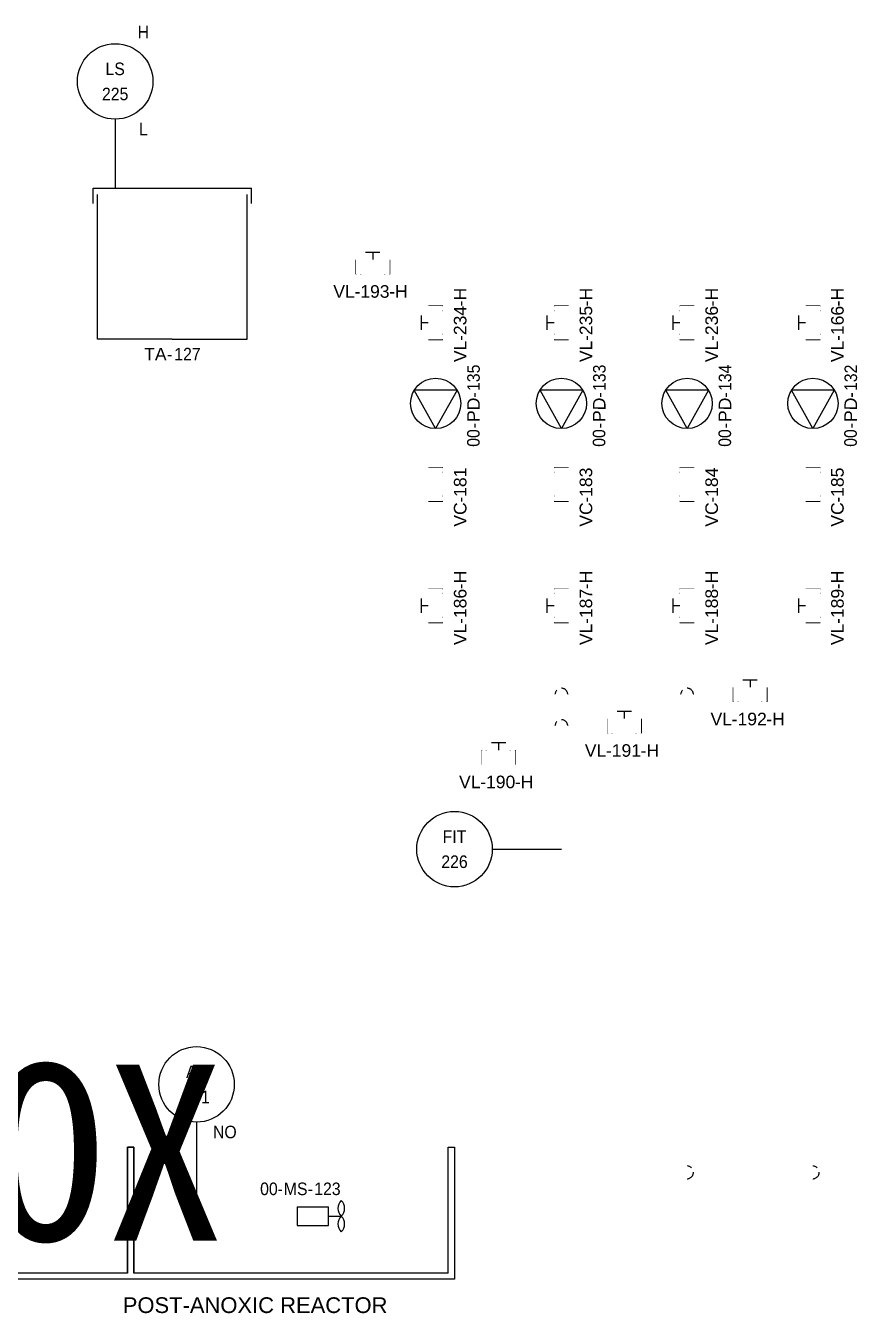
# Model space of a CAD drawing. Header units: millimetres. Extents: x 0 to 12089, y -479 to 374.
# Drawn here: x 1106.8 to 1239.1, y 97.6 to 302.4 of the extents above; entities that cross this region are included whole.
import ezdxf
from ezdxf.enums import TextEntityAlignment as Align

# ---------------------------------------------------------------- set-up
doc = ezdxf.new("R2018")
doc.units = ezdxf.units.MM
doc.header["$LTSCALE"] = 0.25
doc.set_wipeout_variables(frame=1)
doc.linetypes.add('HIDDEN', pattern=[9.525, 6.35, -3.175])
for name, color, linetype, lineweight, true_color in [('chemical', 4, 'HIDDEN', 25, 0x00ffff), ('equipment', 5, 'Continuous', 25, 0x0000ff), ('instrumentation', 7, 'Continuous', 25, 0xffffff), ('Text', 7, 'Continuous', 25, 0xffffff), ('unit', 1, 'Continuous', 25, 0xff0000), ('valve', 7, 'Continuous', 25, 0xffffff)]:
    doc.layers.add(name, color=color, linetype=linetype, lineweight=lineweight, true_color=true_color)
doc.styles.add('FlareSeparator$0$Organica', font='arial.ttf')
doc.styles.add('Organica', font='arial.ttf')
doc.styles.add('RefPIDBOD$0$Organica', font='arial.ttf')
doc.styles.add('RefPIDDistChamber$0$Organica', font='arial.ttf')
doc.styles.add('RefPIDDistChamber$0$Standard', font='arial.ttf')
doc.styles.get("Standard").update_dxf_attribs({"font": 'arial.ttf'})
doc.styles.add('WasteContainer_Screeningcontainer_SB$0$Organica', font='arial.ttf')

# ---------------------------------------------------------------- blocks, each defined once
blk = doc.blocks.new('break')
blk.add_arc((0, 0), 1, 270, 90)
blk.add_wipeout([(-0.12, -0.11), (-0.12, -0.89), (0, -1), (0.12, -0.89), (0.12, -0.11), (0, 0)])
blk.add_wipeout([(-0.12, 0.11), (-0.12, 0.89), (0, 1), (0.12, 0.89), (0.12, 0.11), (0, 0)])
blk = doc.blocks.new('*U119')
at = {"lineweight": 25, "ltscale": 0.25, "flags": 128}
blk.add_lwpolyline([(0, 9), (0, 0), (12, 0), (12, 9), (11, 9), (11, 1), (1, 1), (1, 9)], close=True, dxfattribs=at)
at = {"style": 'RefPIDDistChamber$0$Organica', "flags": 1}
for tag, p in [('WIDTH', (-11.4, 38.99)), ('HEIGHT', (-11.4, 36.04)), ('LENGTH', (-11.4, 33.02)), ('LIQUIDLEVEL', (-11.4, 29.93)), ('VOLUME', (-11.4, 26.97))]:
    blk.add_attdef(tag, text='', height=2, dxfattribs=at).set_placement(p, align=Align.MIDDLE_CENTER)
at = {"style": 'RefPIDDistChamber$0$Standard', "flags": 1}
blk.add_attdef('TR_NAME1', (44.32, 30.62), '', height=2.5, dxfattribs=at)
at = {"layer": 'Text', "lineweight": 30, "flags": 104}
blk.add_attdef('NAME1', text='', height=2.5, dxfattribs=at).set_placement((5, 13.66), align=Align.MIDDLE_CENTER)
blk = doc.blocks.new('*U195')
at = {"color": 4, "lineweight": 25, "ltscale": 0.25}
blk.add_line((0, 11), (0, 0), dxfattribs=at)
at = {"color": 4}
blk.add_circle((0, 17), 6, dxfattribs=at)
at = {"char_height": 2, "width": 5.3402, "attachment_point": 5, "line_spacing_factor": 0.9, "style": 'Organica'}
for s, insert in [('{\\W0.9;H}', (4.49, 24.85)), ('\\pxqc;{\\W0.9;L}', (4.49, 9.42))]:
    blk.add_mtext(s, dxfattribs=dict(at, insert=insert))
at = {"style": 'Organica', "width": 0.9}
for tag, flags, p in [('EQUIP_TYPE', 9, (31.18, 65.35)), ('AREA_CODE', 9, (31.18, 62.35)), ('NOTE', 9, (31.18, 59.35)), ('NOTE_CHINESE', 9, (31.18, 56.35)), ('MODEL', 9, (31.18, 53.35)), ('MANUFACTURE', 9, (31.18, 50.35)), ('SPECIFICATION', 9, (31.18, 47.35)), ('DI', 9, (31.18, 44.35)), ('DO', 9, (31.18, 41.35)), ('AI', 9, (31.18, 38.35)), ('AO', 9, (31.18, 35.35)), ('PB', 9, (31.18, 32.35)), ('PO', 9, (31.18, 29.35)), ('PROCESSUNITAREA', 9, (31.18, 26.35)), ('TAG_ID', 8, (0, 19)), ('TAG', 8, (0, 15))]:
    blk.add_attdef(tag, text='', height=2, dxfattribs=dict(at, flags=flags)).set_placement(p, align=Align.MIDDLE_CENTER)
blk = doc.blocks.new('*U196')
at = {"color": 4, "lineweight": 25, "ltscale": 0.25}
blk.add_line((6, 17), (17, 17), dxfattribs=at)
at = {"color": 4}
blk.add_circle((0, 17), 6, dxfattribs=at)
at = {"style": 'Organica', "width": 0.9}
for tag, flags, p in [('SP_FLUID', 9, (31.18, 71.35)), ('SP_FLOW', 9, (31.18, 68.35)), ('EQUIP_TYPE', 9, (31.18, 65.35)), ('AREA_CODE', 9, (31.18, 62.35)), ('NOTE', 9, (31.18, 59.35)), ('NOTE_CHINESE', 9, (31.18, 56.35)), ('MODEL', 9, (31.18, 53.35)), ('MANUFACTURE', 9, (31.18, 50.35)), ('SPECIFICATION', 9, (31.18, 47.35)), ('DI', 9, (31.18, 44.35)), ('DO', 9, (31.18, 41.35)), ('AI', 9, (31.18, 38.35)), ('AO', 9, (31.18, 35.35)), ('PB', 9, (31.18, 32.35)), ('PO', 9, (31.18, 29.35)), ('PROCESSUNITAREA', 9, (31.18, 26.35)), ('TAG_ID', 8, (0, 19)), ('TAG', 8, (0, 15))]:
    blk.add_attdef(tag, text='', height=2, dxfattribs=dict(at, flags=flags)).set_placement(p, align=Align.MIDDLE_CENTER)
blk = doc.blocks.new('*U334')
at = {"color": 4, "lineweight": 25, "ltscale": 0.25}
blk.add_line((0, 11), (0, -2), dxfattribs=at)
at = {"color": 4}
blk.add_circle((0, 17), 6, dxfattribs=at)
at = {"insert": (4.49, 9.42), "char_height": 2, "width": 5.3402, "attachment_point": 5, "line_spacing_factor": 0.9, "style": 'Organica'}
blk.add_mtext('\\pxqc;{\\W0.9;NO}', dxfattribs=at)
at = {"style": 'Organica', "width": 0.9}
for tag, flags, p in [('EQUIP_TYPE', 9, (31.18, 65.35)), ('AREA_CODE', 9, (31.18, 62.35)), ('NOTE', 9, (31.18, 59.35)), ('NOTE_CHINESE', 9, (31.18, 56.35)), ('MODEL', 9, (31.18, 53.35)), ('MANUFACTURE', 9, (31.18, 50.35)), ('SPECIFICATION', 9, (31.18, 47.35)), ('DI', 9, (31.18, 44.35)), ('DO', 9, (31.18, 41.35)), ('AI', 9, (31.18, 38.35)), ('AO', 9, (31.18, 35.35)), ('PB', 9, (31.18, 32.35)), ('PO', 9, (31.18, 29.35)), ('PROCESSUNITAREA', 9, (31.18, 26.35)), ('TAG_ID', 8, (0, 19)), ('TAG', 8, (0, 15))]:
    blk.add_attdef(tag, text='', height=2, dxfattribs=dict(at, flags=flags)).set_placement(p, align=Align.MIDDLE_CENTER)
blk = doc.blocks.new('*U357')
at = {"lineweight": 25, "ltscale": 0.25}
for p, q in [((-3.4, -2.11), (0, 4)), ((0, 4), (3.4, -2.11)), ((-3.4, -2.11), (3.4, -2.11))]:
    blk.add_line(p, q, dxfattribs=at)
blk.add_circle((0, 0), 4)
at = {"char_height": 2, "width": 5.3402, "attachment_point": 6, "rotation": 269.9064, "line_spacing_factor": 0.9, "style": 'Organica'}
for insert in [(-6.01, 3.13), (-6.02, -1.77)]:
    blk.add_mtext('{\\W0.9;-}', dxfattribs=dict(at, insert=insert))
at = {"style": 'Organica', "flags": 1}
for tag, p in [('PUMP_TYPE', (-13.95, 99.74)), ('NOTE', (-13.95, 96.74)), ('NOTE_CHINESE', (-13.95, 93.74)), ('MATERIAL_HOUSING', (-13.95, 90.64)), ('MATERIAL_IMPELLER', (-13.95, 87.64)), ('INSTALLED_POWER', (-13.95, 81.43)), ('CONSUMED_POWER', (-13.95, 78.43)), ('MODEL', (-13.95, 75.32)), ('MANUFACTURE', (-13.95, 72.21)), ('UNIT_CAPACITY', (-13.42, 69.06)), ('SP_CAPACITY', (-13.42, 66.16)), ('UNIT_HEAD', (-13.42, 63.06)), ('SP_HEAD', (-13.42, 60.06)), ('INSTALLATION', (-13.42, 56.95)), ('STB_DTY', (-13.42, 53.63)), ('RUNNINGHOURS', (-13.42, 50.63)), ('HOSTNAME', (-12.95, 46.85)), ('DI', (-13.85, 41.6)), ('DO', (-13.85, 38.6)), ('PO', (-13.85, 26.6)), ('PROCESSUNITAREA', (-13.85, 23.6))]:
    blk.add_attdef(tag, text='', height=2, dxfattribs=at).set_placement(p, align=Align.MIDDLE_CENTER)
at = {"style": 'Organica', "width": 0.9}
blk.add_attdef('AREA_CODE', text='', height=2, rotation=269.9064, dxfattribs=at).set_placement((-5.99, 4.1), align=Align.MIDDLE_RIGHT)
at = {"style": 'Organica'}
blk.add_attdef('TAG_ID', text='', height=2, rotation=269.9064, dxfattribs=at).set_placement((-6.02, -0.93), align=Align.MIDDLE_RIGHT)
at = {"style": 'Organica', "width": 0.9, "flags": 8}
blk.add_attdef('TAG', text='', height=2, rotation=269.9064, dxfattribs=at).set_placement((-6.02, -4.08), align=Align.MIDDLE_CENTER)
blk = doc.blocks.new('*U359')
at = {"lineweight": 25, "ltscale": 0.25}
for p, q in [((-3.4, -2.11), (0, 4)), ((0, 4), (3.4, -2.11)), ((-3.4, -2.11), (3.4, -2.11))]:
    blk.add_line(p, q, dxfattribs=at)
blk.add_circle((0, 0), 4)
at = {"char_height": 2, "width": 5.3402, "attachment_point": 6, "rotation": 269.9064, "line_spacing_factor": 0.9, "style": 'Organica'}
for insert in [(-6.01, 3.13), (-6.02, -1.77)]:
    blk.add_mtext('{\\W0.9;-}', dxfattribs=dict(at, insert=insert))
at = {"style": 'Organica', "flags": 1}
for tag, p in [('PUMP_TYPE', (-13.95, 99.74)), ('NOTE', (-13.95, 96.74)), ('NOTE_CHINESE', (-13.95, 93.74)), ('MATERIAL_HOUSING', (-13.95, 90.64)), ('MATERIAL_IMPELLER', (-13.95, 87.64)), ('INSTALLED_POWER', (-13.95, 81.43)), ('CONSUMED_POWER', (-13.95, 78.43)), ('MODEL', (-13.95, 75.32)), ('MANUFACTURE', (-13.95, 72.21)), ('UNIT_CAPACITY', (-13.42, 69.06)), ('SP_CAPACITY', (-13.42, 66.16)), ('UNIT_HEAD', (-13.42, 63.06)), ('SP_HEAD', (-13.42, 60.06)), ('INSTALLATION', (-13.42, 56.95)), ('STB_DTY', (-13.42, 53.63)), ('RUNNINGHOURS', (-13.42, 50.63)), ('HOSTNAME', (-12.95, 46.85)), ('DI', (-13.85, 41.6)), ('DO', (-13.85, 38.6)), ('PO', (-13.85, 26.6)), ('PROCESSUNITAREA', (-13.85, 23.6))]:
    blk.add_attdef(tag, text='', height=2, dxfattribs=at).set_placement(p, align=Align.MIDDLE_CENTER)
at = {"style": 'Organica', "width": 0.9}
blk.add_attdef('AREA_CODE', text='', height=2, rotation=269.9064, dxfattribs=at).set_placement((-5.99, 4.1), align=Align.MIDDLE_RIGHT)
at = {"style": 'Organica'}
blk.add_attdef('TAG_ID', text='', height=2, rotation=269.9064, dxfattribs=at).set_placement((-6.02, -0.93), align=Align.MIDDLE_RIGHT)
at = {"style": 'Organica', "width": 0.9, "flags": 8}
blk.add_attdef('TAG', text='', height=2, rotation=269.9064, dxfattribs=at).set_placement((-6.02, -4.08), align=Align.MIDDLE_CENTER)
blk = doc.blocks.new('*U361')
at = {"lineweight": 25, "ltscale": 0.25}
for p, q in [((-3.4, -2.11), (0, 4)), ((0, 4), (3.4, -2.11)), ((-3.4, -2.11), (3.4, -2.11))]:
    blk.add_line(p, q, dxfattribs=at)
blk.add_circle((0, 0), 4)
at = {"char_height": 2, "width": 5.3402, "attachment_point": 6, "rotation": 269.9064, "line_spacing_factor": 0.9, "style": 'Organica'}
for insert in [(-6.01, 3.13), (-6.02, -1.77)]:
    blk.add_mtext('{\\W0.9;-}', dxfattribs=dict(at, insert=insert))
at = {"style": 'Organica', "flags": 1}
for tag, p in [('PUMP_TYPE', (-13.95, 99.74)), ('NOTE', (-13.95, 96.74)), ('NOTE_CHINESE', (-13.95, 93.74)), ('MATERIAL_HOUSING', (-13.95, 90.64)), ('MATERIAL_IMPELLER', (-13.95, 87.64)), ('INSTALLED_POWER', (-13.95, 81.43)), ('CONSUMED_POWER', (-13.95, 78.43)), ('MODEL', (-13.95, 75.32)), ('MANUFACTURE', (-13.95, 72.21)), ('UNIT_CAPACITY', (-13.42, 69.06)), ('SP_CAPACITY', (-13.42, 66.16)), ('UNIT_HEAD', (-13.42, 63.06)), ('SP_HEAD', (-13.42, 60.06)), ('INSTALLATION', (-13.42, 56.95)), ('STB_DTY', (-13.42, 53.63)), ('RUNNINGHOURS', (-13.42, 50.63)), ('HOSTNAME', (-12.95, 46.85)), ('DI', (-13.85, 41.6)), ('DO', (-13.85, 38.6)), ('PO', (-13.85, 26.6)), ('PROCESSUNITAREA', (-13.85, 23.6))]:
    blk.add_attdef(tag, text='', height=2, dxfattribs=at).set_placement(p, align=Align.MIDDLE_CENTER)
at = {"style": 'Organica', "width": 0.9}
blk.add_attdef('AREA_CODE', text='', height=2, rotation=269.9064, dxfattribs=at).set_placement((-5.99, 4.1), align=Align.MIDDLE_RIGHT)
at = {"style": 'Organica'}
blk.add_attdef('TAG_ID', text='', height=2, rotation=269.9064, dxfattribs=at).set_placement((-6.02, -0.93), align=Align.MIDDLE_RIGHT)
at = {"style": 'Organica', "width": 0.9, "flags": 8}
blk.add_attdef('TAG', text='', height=2, rotation=269.9064, dxfattribs=at).set_placement((-6.02, -4.08), align=Align.MIDDLE_CENTER)
blk = doc.blocks.new('*U363')
at = {"lineweight": 25, "ltscale": 0.25}
for p, q in [((-3.4, -2.11), (0, 4)), ((0, 4), (3.4, -2.11)), ((-3.4, -2.11), (3.4, -2.11))]:
    blk.add_line(p, q, dxfattribs=at)
blk.add_circle((0, 0), 4)
at = {"char_height": 2, "width": 5.3402, "attachment_point": 6, "rotation": 270, "line_spacing_factor": 0.9, "style": 'Organica'}
for insert in [(-6.02, 3.13), (-6.02, -1.77)]:
    blk.add_mtext('{\\W0.9;-}', dxfattribs=dict(at, insert=insert))
at = {"style": 'Organica', "flags": 1}
for tag, p in [('PUMP_TYPE', (-13.95, 99.74)), ('NOTE', (-13.95, 96.74)), ('NOTE_CHINESE', (-13.95, 93.74)), ('MATERIAL_HOUSING', (-13.95, 90.64)), ('MATERIAL_IMPELLER', (-13.95, 87.64)), ('INSTALLED_POWER', (-13.95, 81.43)), ('CONSUMED_POWER', (-13.95, 78.43)), ('MODEL', (-13.95, 75.32)), ('MANUFACTURE', (-13.95, 72.21)), ('UNIT_CAPACITY', (-13.42, 69.06)), ('SP_CAPACITY', (-13.42, 66.16)), ('UNIT_HEAD', (-13.42, 63.06)), ('SP_HEAD', (-13.42, 60.06)), ('INSTALLATION', (-13.42, 56.95)), ('STB_DTY', (-13.42, 53.63)), ('RUNNINGHOURS', (-13.42, 50.63)), ('HOSTNAME', (-12.95, 46.85)), ('DI', (-13.85, 41.6)), ('DO', (-13.85, 38.6)), ('PO', (-13.85, 26.6)), ('PROCESSUNITAREA', (-13.85, 23.6))]:
    blk.add_attdef(tag, text='', height=2, dxfattribs=at).set_placement(p, align=Align.MIDDLE_CENTER)
at = {"style": 'Organica', "width": 0.9}
blk.add_attdef('AREA_CODE', text='', height=2, rotation=270, dxfattribs=at).set_placement((-6, 4.1), align=Align.MIDDLE_RIGHT)
at = {"style": 'Organica'}
blk.add_attdef('TAG_ID', text='', height=2, rotation=270, dxfattribs=at).set_placement((-6.02, -0.93), align=Align.MIDDLE_RIGHT)
at = {"style": 'Organica', "width": 0.9, "flags": 8}
blk.add_attdef('TAG', text='', height=2, rotation=270, dxfattribs=at).set_placement((-6.02, -4.08), align=Align.MIDDLE_CENTER)
blk = doc.blocks.new('*U489')
at = {"lineweight": 25, "ltscale": 0.25}
for p, q in [((0, 1.5), (5, 1.5)), ((0, 1.5), (0, -1.5)), ((5, -1.5), (5, 1.5)), ((5, 0), (7, 0)), ((0, -1.5), (5, -1.5))]:
    blk.add_line(p, q, dxfattribs=at)
for centre, start, end in [((8.17, 1.24), 133.3642, 226.6358), ((5.83, 1.24), 313.3642, 46.6358), ((8.17, -1.24), 133.3642, 226.6358), ((5.83, -1.24), 313.3642, 46.6358)]:
    blk.add_arc(centre, 1.71, start, end)
at = {"char_height": 2, "width": 5.3402, "attachment_point": 6, "line_spacing_factor": 0.9, "style": 'Organica'}
for insert in [(-2.3, 4.35), (2.5, 4.35)]:
    blk.add_mtext('{\\W0.9;-}', dxfattribs=dict(at, insert=insert))
at = {"style": 'Organica', "flags": 1}
for tag, p in [('EQUIP_TYPE', (24.21, 100.23)), ('NOTE', (24.21, 97.23)), ('NOTE_CHINESE', (24.21, 94.23)), ('MATERIAL_BODY', (24.21, 91.13)), ('MATERIAL_SHAFT', (24.21, 88.13)), ('MATERIAL_BLADE', (24.21, 85.13)), ('POWER_INSTALLED', (24.21, 81.92)), ('POWER_CONSUMED', (24.21, 78.92)), ('MODEL', (24.21, 75.81)), ('MANUFACTURE', (24.21, 72.7)), ('UNIT_TANKW', (24.37, 69.45)), ('UNIT_TANKL', (24.37, 66.45)), ('UNIT_TANKD', (24.37, 63.45)), ('UNIT_TANKV', (24.37, 60.45)), ('SP_TANKW', (24.37, 57.45)), ('SP_TANKL', (24.37, 54.24)), ('SP_TANKD', (24.37, 51.13)), ('SP_TANKV', (24.37, 48.13)), ('STB_DTY', (24.55, 44.95)), ('INSTALLATION', (24.55, 41.95)), ('RUNNINGHOURS', (25.37, 38.97)), ('DI', (25.37, 35.97)), ('DO', (25.37, 32.97)), ('PB', (25.37, 23.97)), ('PO', (25.37, 20.97)), ('NUMBER_OF_UNIT', (25.37, 17.58)), ('PROCESSUNITAREA', (25.37, 13.71))]:
    blk.add_attdef(tag, text='', height=2, dxfattribs=at).set_placement(p, align=Align.MIDDLE_CENTER)
at = {"style": 'Organica', "width": 0.9}
for tag, p in [('AREA_CODE', (-3.1, 4.35)), ('TAG_ID', (1.64, 4.35))]:
    blk.add_attdef(tag, text='', height=2, dxfattribs=at).set_placement(p, align=Align.MIDDLE_RIGHT)
at = {"style": 'Organica', "width": 0.9, "flags": 8}
blk.add_attdef('TAG', text='', height=2, dxfattribs=at).set_placement((4.81, 4.35), align=Align.MIDDLE_CENTER)
blk = doc.blocks.new('*U501')
at = {"lineweight": 25, "ltscale": 0.25}
for p, q in [((1, 21), (0, 21)), ((0, 21), (0, 1)), ((1, 1), (1, 21)), ((51, 1), (51, 21)), ((51, 21), (52, 21)), ((52, 21), (52, 1)), ((52, 0), (0, 0)), ((51, 1), (1, 1)), ((52, 1), (52, 0))]:
    blk.add_line(p, q, dxfattribs=at)
at = {"style": 'RefPIDBOD$0$Organica', "flags": 1}
for tag, p in [('WIDTH', (16.02, 56.63)), ('HEIGHT', (16.02, 53.69)), ('LENGTH', (16.02, 50.66)), ('LIQUIDLEVEL', (16.02, 47.66)), ('VOLUME', (16.02, 44.7))]:
    blk.add_attdef(tag, text='', height=2, dxfattribs=at).set_placement(p, align=Align.MIDDLE_CENTER)
at = {"layer": 'Text', "style": 'RefPIDBOD$0$Organica'}
blk.add_attdef('NAME1', text='', height=2.5, dxfattribs=at).set_placement((20.31, -4.11), align=Align.MIDDLE_CENTER)
blk = doc.blocks.new('*U502')
at = {"lineweight": 25, "ltscale": 0.25}
for p, q in [((1, 21), (0, 21)), ((0, 21), (0, 1)), ((1, 1), (1, 21)), ((147, 1), (147, 21)), ((147, 21), (148, 21)), ((148, 21), (148, 1)), ((148, 0), (0, 0)), ((147, 1), (1, 1))]:
    blk.add_line(p, q, dxfattribs=at)
at = {"style": 'RefPIDBOD$0$Organica', "flags": 1}
for tag, p in [('WIDTH', (16.02, 56.63)), ('HEIGHT', (16.02, 53.69)), ('LENGTH', (16.02, 50.66)), ('LIQUIDLEVEL', (16.02, 47.66)), ('VOLUME', (16.02, 44.7))]:
    blk.add_attdef(tag, text='', height=2, dxfattribs=at).set_placement(p, align=Align.MIDDLE_CENTER)
at = {"layer": 'Text', "style": 'RefPIDBOD$0$Organica'}
blk.add_attdef('NAME1', text='', height=2.5, dxfattribs=at).set_placement((85.31, -4.1), align=Align.MIDDLE_CENTER)
blk = doc.blocks.new('*U541')
at = {"lineweight": 25, "ltscale": 0.25}
for p, q in [((-7.77, 20.87), (-7.77, 23.29)), ((-7.77, 23.29), (17.37, 23.29)), ((17.37, 20.87), (17.37, 23.29)), ((-7.08, -0.72), (-7.08, 22.29)), ((16.69, -0.72), (16.69, 22.29)), ((4.8, -0.72), (-7.08, -0.72)), ((4.8, -0.72), (16.69, -0.72))]:
    blk.add_line(p, q, dxfattribs=at)
at = {"insert": (4.8, -3.09), "char_height": 2, "width": 5.3402, "attachment_point": 6, "line_spacing_factor": 0.9, "style": 'FlareSeparator$0$Organica'}
blk.add_mtext('{\\W0.9;-}', dxfattribs=at)
at = {"flags": 1}
for tag, style, p in [('NOTE', 'FlareSeparator$0$Organica', (32.34, 64.82)), ('STB_DTY', 'WasteContainer_Screeningcontainer_SB$0$Organica', (32.87, 61.29)), ('MODEL', 'WasteContainer_Screeningcontainer_SB$0$Organica', (32.87, 54.87)), ('MANUFACTURE', 'WasteContainer_Screeningcontainer_SB$0$Organica', (32.87, 51.77)), ('SP_VOLUME', 'WasteContainer_Screeningcontainer_SB$0$Organica', (32.95, 48.47)), ('EQUIP_TYPE', 'FlareSeparator$0$Organica', (33.98, 43.48)), ('NOTE_CHINESE', 'FlareSeparator$0$Organica', (33.98, 37.48)), ('STB_DTY', 'FlareSeparator$0$Organica', (33.98, 34.48)), ('MATERIAL_BODY', 'FlareSeparator$0$Organica', (33.98, 31.37)), ('MODEL', 'FlareSeparator$0$Organica', (33.98, 28.06)), ('MANUFACTURE', 'FlareSeparator$0$Organica', (33.98, 24.95)), ('SP_VOLUME', 'FlareSeparator$0$Organica', (34.06, 21.66)), ('UNIT_VOLUME', 'FlareSeparator$0$Organica', (34.06, 18.66))]:
    blk.add_attdef(tag, text='', height=2, dxfattribs=dict(at, style=style)).set_placement(p, align=Align.MIDDLE_CENTER)
at = {"style": 'FlareSeparator$0$Organica'}
blk.add_attdef('TAG_ID', text='', height=2, dxfattribs=at).set_placement((3.89, -3.09), align=Align.MIDDLE_RIGHT)
at = {"style": 'FlareSeparator$0$Organica', "width": 0.9, "flags": 8}
blk.add_attdef('TAG', text='', height=2, dxfattribs=at).set_placement((5.11, -3.09), align=Align.MIDDLE_LEFT)
blk = doc.blocks.new('*U556')
blk.add_hatch(color=256).paths.add_polyline_path([(-0.5, 0, 1), (0.5, 0, 1)])
at = {"lineweight": 25, "ltscale": 0.25}
for p, q in [((1.14, 2.29), (-1.14, 2.29)), ((0, 2.29), (0, 0)), ((-2.67, 1.14), (-2.67, -1.14)), ((-1.9, -1.14), (-1.9, 1.14)), ((-0.46, 0.19), (-1.9, 0.76)), ((0.46, 0.19), (1.9, 0.76)), ((1.9, -1.14), (1.9, 1.14)), ((2.67, 1.14), (2.67, -1.14)), ((-1.9, -0.76), (-0.46, -0.19)), ((1.9, -0.76), (0.46, -0.19))]:
    blk.add_line(p, q, dxfattribs=at)
blk.add_circle((0, 0), 0.5)
at = {"char_height": 2, "width": 5.3402, "style": 'Organica'}
for s, insert, attachment_point in [('-', (-1.98, -3.9), 6), ('-H', (2.6, -3.9), 4)]:
    blk.add_mtext(s, dxfattribs=dict(at, insert=insert, attachment_point=attachment_point))
at = {"style": 'Organica'}
for tag, flags, p in [('EQUIP_TYPE', 1, (-8.63, 62.54)), ('NOTE', 1, (-8.63, 59.54)), ('NOTE_CHINESE', 1, (-8.63, 56.54)), ('AREA_CODE', 1, (-8.63, 53.54)), ('DI', 1, (-8.63, 50.54)), ('DO', 1, (-8.63, 47.54)), ('AI', 1, (-8.63, 44.54)), ('AO', 1, (-8.63, 41.54)), ('PB', 1, (-8.63, 38.54)), ('PO', 1, (-8.63, 35.54)), ('SP_ACTUATED', 1, (-8.63, 32.54)), ('SIZE', 1, (-8.63, 23.54)), ('MATERIAL', 1, (-8.63, 19.54)), ('PRESSURE', 1, (-8.63, 15.54)), ('PROCESSUNITAREA', 1, (-8.63, 11.72)), ('TAG', 8, (0.33, -3.9))]:
    blk.add_attdef(tag, text='', height=2, dxfattribs=dict(at, flags=flags)).set_placement(p, align=Align.MIDDLE_CENTER)
blk.add_attdef('TAG_ID', text='', height=2, dxfattribs=at).set_placement((-2.86, -3.9), align=Align.MIDDLE_RIGHT)
blk.add_wipeout([(-2.67, 1.14), (2.67, 1.14), (2.67, -1.14), (-2.67, -1.14)])
blk = doc.blocks.new('*U566')
at = {"lineweight": 25, "ltscale": 0.25}
for p, q in [((-2.67, 1.14), (-2.67, -1.14)), ((-1.9, -1.14), (-1.9, 1.14)), ((1.9, 0.76), (-1.9, -0.76)), ((-1.9, -0.76), (-1.09, 0.17)), ((1.9, -1.14), (1.9, 1.14)), ((2.67, 1.14), (2.67, -1.14)), ((-1.9, -0.76), (-0.67, -0.87))]:
    blk.add_line(p, q, dxfattribs=at)
at = {"insert": (-1.98, -3.9), "char_height": 2, "width": 5.3402, "attachment_point": 6, "style": 'Organica'}
blk.add_mtext('-', dxfattribs=at)
at = {"style": 'Organica'}
for tag, flags, p in [('EQUIP_TYPE', 1, (-8.63, 62.54)), ('NOTE', 1, (-8.63, 59.54)), ('NOTE_CHINESE', 1, (-8.63, 56.54)), ('AREA_CODE', 1, (-8.63, 53.54)), ('DI', 1, (-8.63, 50.54)), ('DO', 1, (-8.63, 47.54)), ('AI', 1, (-8.63, 44.54)), ('AO', 1, (-8.63, 41.54)), ('PB', 1, (-8.63, 38.54)), ('PO', 1, (-8.63, 35.54)), ('SP_ACTUATED', 1, (-8.63, 32.54)), ('SIZE', 1, (-8.63, 23.54)), ('MATERIAL', 1, (-8.63, 19.54)), ('PRESSURE', 1, (-8.63, 15.54)), ('PROCESSUNITAREA', 1, (-8.63, 11.72)), ('TAG', 8, (0.33, -3.9))]:
    blk.add_attdef(tag, text='', height=2, dxfattribs=dict(at, flags=flags)).set_placement(p, align=Align.MIDDLE_CENTER)
blk.add_attdef('TAG_ID', text='', height=2, dxfattribs=at).set_placement((-2.86, -3.9), align=Align.MIDDLE_RIGHT)
blk.add_wipeout([(-2.67, 1.14), (2.67, 1.14), (2.67, -1.14), (-2.67, -1.14)])

msp = doc.modelspace()

# ---------------------------------------------------------------- block references
at = {"layer": 'chemical', "rotation": 90}
for p in [(1192.03, 196), (1212.02, 196), (1192.03, 191)]:
    msp.add_blockref('break', p, dxfattribs=at)
at = {"layer": 'chemical'}
for p in [(1212.02, 120), (1232.02, 120)]:
    msp.add_blockref('break', p, dxfattribs=at)
at = {"layer": 'equipment'}
ref = msp.add_blockref('*U541', (1125.34, 253.21), dxfattribs=at)
ref.add_attrib('TAG', '127', dxfattribs={"layer": '0', "height": 2, "style": 'FlareSeparator$0$Organica', "width": 0.9}).set_placement((1130.45, 250.13), align=Align.MIDDLE_LEFT)
ref.add_attrib('TAG_ID', 'TA', dxfattribs={"layer": '0', "height": 2, "style": 'FlareSeparator$0$Organica'}).set_placement((1129.23, 250.13), align=Align.MIDDLE_RIGHT)
ref = msp.add_blockref('*U363', (1172.02, 242.29), dxfattribs=dict(at, rotation=180))
ref.add_attrib('TAG', '135', dxfattribs={"layer": '0', "height": 2, "rotation": 90, "style": 'Organica', "width": 0.9}).set_placement((1178.04, 246.37), align=Align.MIDDLE_CENTER)
ref.add_attrib('AREA_CODE', '00', dxfattribs={"layer": '0', "height": 2, "rotation": 90, "style": 'Organica', "width": 0.9}).set_placement((1178.02, 238.19), align=Align.MIDDLE_RIGHT)
ref.add_attrib('TAG_ID', 'PD', dxfattribs={"layer": '0', "height": 2, "rotation": 90, "style": 'Organica'}).set_placement((1178.04, 243.22), align=Align.MIDDLE_RIGHT)
ref = msp.add_blockref('*U357', (1192.02, 242.29), dxfattribs=dict(at, rotation=180))
ref.add_attrib('TAG', '133', dxfattribs={"layer": '0', "height": 2, "rotation": 89.9064, "style": 'Organica', "width": 0.9}).set_placement((1198.05, 246.37), align=Align.MIDDLE_CENTER)
ref.add_attrib('AREA_CODE', '00', dxfattribs={"layer": '0', "height": 2, "rotation": 89.9064, "style": 'Organica', "width": 0.9}).set_placement((1198.01, 238.19), align=Align.MIDDLE_RIGHT)
ref.add_attrib('TAG_ID', 'PD', dxfattribs={"layer": '0', "height": 2, "rotation": 89.9064, "style": 'Organica'}).set_placement((1198.04, 243.22), align=Align.MIDDLE_RIGHT)
ref = msp.add_blockref('*U359', (1212.02, 242.29), dxfattribs=dict(at, rotation=180))
ref.add_attrib('TAG', '134', dxfattribs={"layer": '0', "height": 2, "rotation": 89.9064, "style": 'Organica', "width": 0.9}).set_placement((1218.05, 246.37), align=Align.MIDDLE_CENTER)
ref.add_attrib('AREA_CODE', '00', dxfattribs={"layer": '0', "height": 2, "rotation": 89.9064, "style": 'Organica', "width": 0.9}).set_placement((1218.01, 238.19), align=Align.MIDDLE_RIGHT)
ref.add_attrib('TAG_ID', 'PD', dxfattribs={"layer": '0', "height": 2, "rotation": 89.9064, "style": 'Organica'}).set_placement((1218.04, 243.22), align=Align.MIDDLE_RIGHT)
ref = msp.add_blockref('*U361', (1232.02, 242.29), dxfattribs=dict(at, rotation=180))
ref.add_attrib('TAG', '132', dxfattribs={"layer": '0', "height": 2, "rotation": 89.9064, "style": 'Organica', "width": 0.9}).set_placement((1238.05, 246.37), align=Align.MIDDLE_CENTER)
ref.add_attrib('AREA_CODE', '00', dxfattribs={"layer": '0', "height": 2, "rotation": 89.9064, "style": 'Organica', "width": 0.9}).set_placement((1238.01, 238.19), align=Align.MIDDLE_RIGHT)
ref.add_attrib('TAG_ID', 'PD', dxfattribs={"layer": '0', "height": 2, "rotation": 89.9064, "style": 'Organica'}).set_placement((1238.04, 243.22), align=Align.MIDDLE_RIGHT)
ref = msp.add_blockref('*U489', (1150, 113.04), dxfattribs=at)
ref.add_attrib('TAG', '123', dxfattribs={"layer": '0', "height": 2, "style": 'Organica', "width": 0.9}).set_placement((1154.81, 117.39), align=Align.MIDDLE_CENTER)
ref.add_attrib('AREA_CODE', '00', dxfattribs={"layer": '0', "height": 2, "style": 'Organica', "width": 0.9}).set_placement((1146.9, 117.39), align=Align.MIDDLE_RIGHT)
ref.add_attrib('TAG_ID', 'MS', dxfattribs={"layer": '0', "height": 2, "style": 'Organica', "width": 0.9}).set_placement((1151.64, 117.39), align=Align.MIDDLE_RIGHT)
at = {"layer": 'instrumentation'}
ref = msp.add_blockref('*U195', (1121.05, 276.5), dxfattribs=at)
ref.add_attrib('TAG', '225', dxfattribs={"layer": '0', "height": 2, "style": 'Organica', "width": 0.9}).set_placement((1121.05, 291.5), align=Align.MIDDLE_CENTER)
ref.add_attrib('TAG_ID', 'LS', dxfattribs={"layer": '0', "height": 2, "style": 'Organica', "width": 0.9}).set_placement((1121.05, 295.5), align=Align.MIDDLE_CENTER)
ref = msp.add_blockref('*U196', (1175.02, 154.41), dxfattribs=at)
ref.add_attrib('TAG', '226', dxfattribs={"layer": '0', "height": 2, "style": 'Organica', "width": 0.9}).set_placement((1175.02, 169.41), align=Align.MIDDLE_CENTER)
ref.add_attrib('TAG_ID', 'FIT', dxfattribs={"layer": '0', "height": 2, "style": 'Organica', "width": 0.9}).set_placement((1175.02, 173.41), align=Align.MIDDLE_CENTER)
ref = msp.add_blockref('*U334', (1134, 117), dxfattribs=at)
ref.add_attrib('TAG', '081', dxfattribs={"layer": '0', "height": 2, "style": 'Organica', "width": 0.9}).set_placement((1134, 132), align=Align.MIDDLE_CENTER)
ref.add_attrib('TAG_ID', 'AE', dxfattribs={"layer": '0', "height": 2, "style": 'Organica', "width": 0.9}).set_placement((1134, 136), align=Align.MIDDLE_CENTER)
at = {"layer": 'unit'}
ref = msp.add_blockref('*U119', (905, 123.5), dxfattribs=at)
lines = msp.add_mtext('SPLITTER BOX', dxfattribs={"layer": 'Text', "insert": (910, 137.16), "char_height": 28, "attachment_point": 1})
ref.add_attrib('NAME1', '', (910, 137.16), dxfattribs={"flags": 104}).embed_mtext(lines)
for name, p, values in [('*U502', (976, 103), {'NAME1': 'AEROBIC REACTOR'}), ('*U501', (1123, 103), {'NAME1': 'POST-ANOXIC REACTOR'})]:
    msp.add_blockref(name, p, dxfattribs=at).add_auto_attribs(values)
at = {"layer": 'valve'}
ref = msp.add_blockref('*U556', (1162.02, 264), dxfattribs=at)
ref.add_attrib('TAG', '193', dxfattribs={"layer": '0', "height": 2, "style": 'Organica'}).set_placement((1162.36, 260.1), align=Align.MIDDLE_CENTER)
ref.add_attrib('TAG_ID', 'VL', dxfattribs={"layer": '0', "height": 2, "style": 'Organica'}).set_placement((1159.16, 260.1), align=Align.MIDDLE_RIGHT)
ref = msp.add_blockref('*U566', (1172.02, 229.43), dxfattribs=dict(at, rotation=90))
ref.add_attrib('TAG', '181', dxfattribs={"layer": '0', "height": 2, "rotation": 90, "style": 'Organica'}).set_placement((1175.92, 229.76), align=Align.MIDDLE_CENTER)
ref.add_attrib('TAG_ID', 'VC', dxfattribs={"layer": '0', "height": 2, "rotation": 90, "style": 'Organica'}).set_placement((1175.92, 226.57), align=Align.MIDDLE_RIGHT)
ref = msp.add_blockref('*U566', (1192.02, 229.43), dxfattribs=dict(at, rotation=90))
ref.add_attrib('TAG', '183', dxfattribs={"layer": '0', "height": 2, "rotation": 90, "style": 'Organica'}).set_placement((1195.92, 229.76), align=Align.MIDDLE_CENTER)
ref.add_attrib('TAG_ID', 'VC', dxfattribs={"layer": '0', "height": 2, "rotation": 90, "style": 'Organica'}).set_placement((1195.92, 226.57), align=Align.MIDDLE_RIGHT)
ref = msp.add_blockref('*U566', (1212.02, 229.43), dxfattribs=dict(at, rotation=90))
ref.add_attrib('TAG', '184', dxfattribs={"layer": '0', "height": 2, "rotation": 90, "style": 'Organica'}).set_placement((1215.92, 229.76), align=Align.MIDDLE_CENTER)
ref.add_attrib('TAG_ID', 'VC', dxfattribs={"layer": '0', "height": 2, "rotation": 90, "style": 'Organica'}).set_placement((1215.92, 226.57), align=Align.MIDDLE_RIGHT)
ref = msp.add_blockref('*U566', (1232.02, 229.43), dxfattribs=dict(at, rotation=90))
ref.add_attrib('TAG', '185', dxfattribs={"layer": '0', "height": 2, "rotation": 90, "style": 'Organica'}).set_placement((1235.92, 229.76), align=Align.MIDDLE_CENTER)
ref.add_attrib('TAG_ID', 'VC', dxfattribs={"layer": '0', "height": 2, "rotation": 90, "style": 'Organica'}).set_placement((1235.92, 226.57), align=Align.MIDDLE_RIGHT)
ref = msp.add_blockref('*U556', (1172.02, 210.14), dxfattribs=dict(at, rotation=90))
ref.add_attrib('TAG', '186', dxfattribs={"layer": '0', "height": 2, "rotation": 90, "style": 'Organica'}).set_placement((1175.92, 210.48), align=Align.MIDDLE_CENTER)
ref.add_attrib('TAG_ID', 'VL', dxfattribs={"layer": '0', "height": 2, "rotation": 90, "style": 'Organica'}).set_placement((1175.92, 207.28), align=Align.MIDDLE_RIGHT)
ref = msp.add_blockref('*U556', (1192.02, 210.14), dxfattribs=dict(at, rotation=90))
ref.add_attrib('TAG', '187', dxfattribs={"layer": '0', "height": 2, "rotation": 90, "style": 'Organica'}).set_placement((1195.92, 210.48), align=Align.MIDDLE_CENTER)
ref.add_attrib('TAG_ID', 'VL', dxfattribs={"layer": '0', "height": 2, "rotation": 90, "style": 'Organica'}).set_placement((1195.92, 207.28), align=Align.MIDDLE_RIGHT)
ref = msp.add_blockref('*U556', (1212.02, 210.14), dxfattribs=dict(at, rotation=90))
ref.add_attrib('TAG', '188', dxfattribs={"layer": '0', "height": 2, "rotation": 90, "style": 'Organica'}).set_placement((1215.92, 210.48), align=Align.MIDDLE_CENTER)
ref.add_attrib('TAG_ID', 'VL', dxfattribs={"layer": '0', "height": 2, "rotation": 90, "style": 'Organica'}).set_placement((1215.92, 207.28), align=Align.MIDDLE_RIGHT)
ref = msp.add_blockref('*U556', (1232.02, 210.14), dxfattribs=dict(at, rotation=90))
ref.add_attrib('TAG', '189', dxfattribs={"layer": '0', "height": 2, "rotation": 90, "style": 'Organica'}).set_placement((1235.92, 210.48), align=Align.MIDDLE_CENTER)
ref.add_attrib('TAG_ID', 'VL', dxfattribs={"layer": '0', "height": 2, "rotation": 90, "style": 'Organica'}).set_placement((1235.92, 207.28), align=Align.MIDDLE_RIGHT)
ref = msp.add_blockref('*U556', (1222.02, 196), dxfattribs=at)
ref.add_attrib('TAG', '192', dxfattribs={"layer": '0', "height": 2, "style": 'Organica'}).set_placement((1222.36, 192.1), align=Align.MIDDLE_CENTER)
ref.add_attrib('TAG_ID', 'VL', dxfattribs={"layer": '0', "height": 2, "style": 'Organica'}).set_placement((1219.16, 192.1), align=Align.MIDDLE_RIGHT)
ref = msp.add_blockref('*U556', (1202.02, 191), dxfattribs=at)
ref.add_attrib('TAG', '191', dxfattribs={"layer": '0', "height": 2, "style": 'Organica'}).set_placement((1202.36, 187.1), align=Align.MIDDLE_CENTER)
ref.add_attrib('TAG_ID', 'VL', dxfattribs={"layer": '0', "height": 2, "style": 'Organica'}).set_placement((1199.16, 187.1), align=Align.MIDDLE_RIGHT)
ref = msp.add_blockref('*U556', (1182.02, 186), dxfattribs=at)
ref.add_attrib('TAG', '190', dxfattribs={"layer": '0', "height": 2, "style": 'Organica'}).set_placement((1182.36, 182.1), align=Align.MIDDLE_CENTER)
ref.add_attrib('TAG_ID', 'VL', dxfattribs={"layer": '0', "height": 2, "style": 'Organica'}).set_placement((1179.16, 182.1), align=Align.MIDDLE_RIGHT)

# ---------------------------------------------------------------- next in the draw order: block references
ref = msp.add_blockref('*U556', (1172.02, 255.14), dxfattribs=dict(at, rotation=90))
ref.add_attrib('TAG', '234', dxfattribs={"layer": '0', "height": 2, "rotation": 90, "style": 'Organica'}).set_placement((1175.92, 255.48), align=Align.MIDDLE_CENTER)
ref.add_attrib('TAG_ID', 'VL', dxfattribs={"layer": '0', "height": 2, "rotation": 90, "style": 'Organica'}).set_placement((1175.92, 252.28), align=Align.MIDDLE_RIGHT)
ref = msp.add_blockref('*U556', (1192.02, 255.14), dxfattribs=dict(at, rotation=90))
ref.add_attrib('TAG', '235', dxfattribs={"layer": '0', "height": 2, "rotation": 90, "style": 'Organica'}).set_placement((1195.92, 255.48), align=Align.MIDDLE_CENTER)
ref.add_attrib('TAG_ID', 'VL', dxfattribs={"layer": '0', "height": 2, "rotation": 90, "style": 'Organica'}).set_placement((1195.92, 252.28), align=Align.MIDDLE_RIGHT)
ref = msp.add_blockref('*U556', (1212.02, 255.14), dxfattribs=dict(at, rotation=90))
ref.add_attrib('TAG', '236', dxfattribs={"layer": '0', "height": 2, "rotation": 90, "style": 'Organica'}).set_placement((1215.92, 255.48), align=Align.MIDDLE_CENTER)
ref.add_attrib('TAG_ID', 'VL', dxfattribs={"layer": '0', "height": 2, "rotation": 90, "style": 'Organica'}).set_placement((1215.92, 252.28), align=Align.MIDDLE_RIGHT)
ref = msp.add_blockref('*U556', (1232.02, 255.14), dxfattribs=dict(at, rotation=90))
ref.add_attrib('TAG', '166', dxfattribs={"layer": '0', "height": 2, "rotation": 90, "style": 'Organica'}).set_placement((1235.92, 255.48), align=Align.MIDDLE_CENTER)
ref.add_attrib('TAG_ID', 'VL', dxfattribs={"layer": '0', "height": 2, "rotation": 90, "style": 'Organica'}).set_placement((1235.92, 252.28), align=Align.MIDDLE_RIGHT)

doc.saveas('drawing.dxf')
